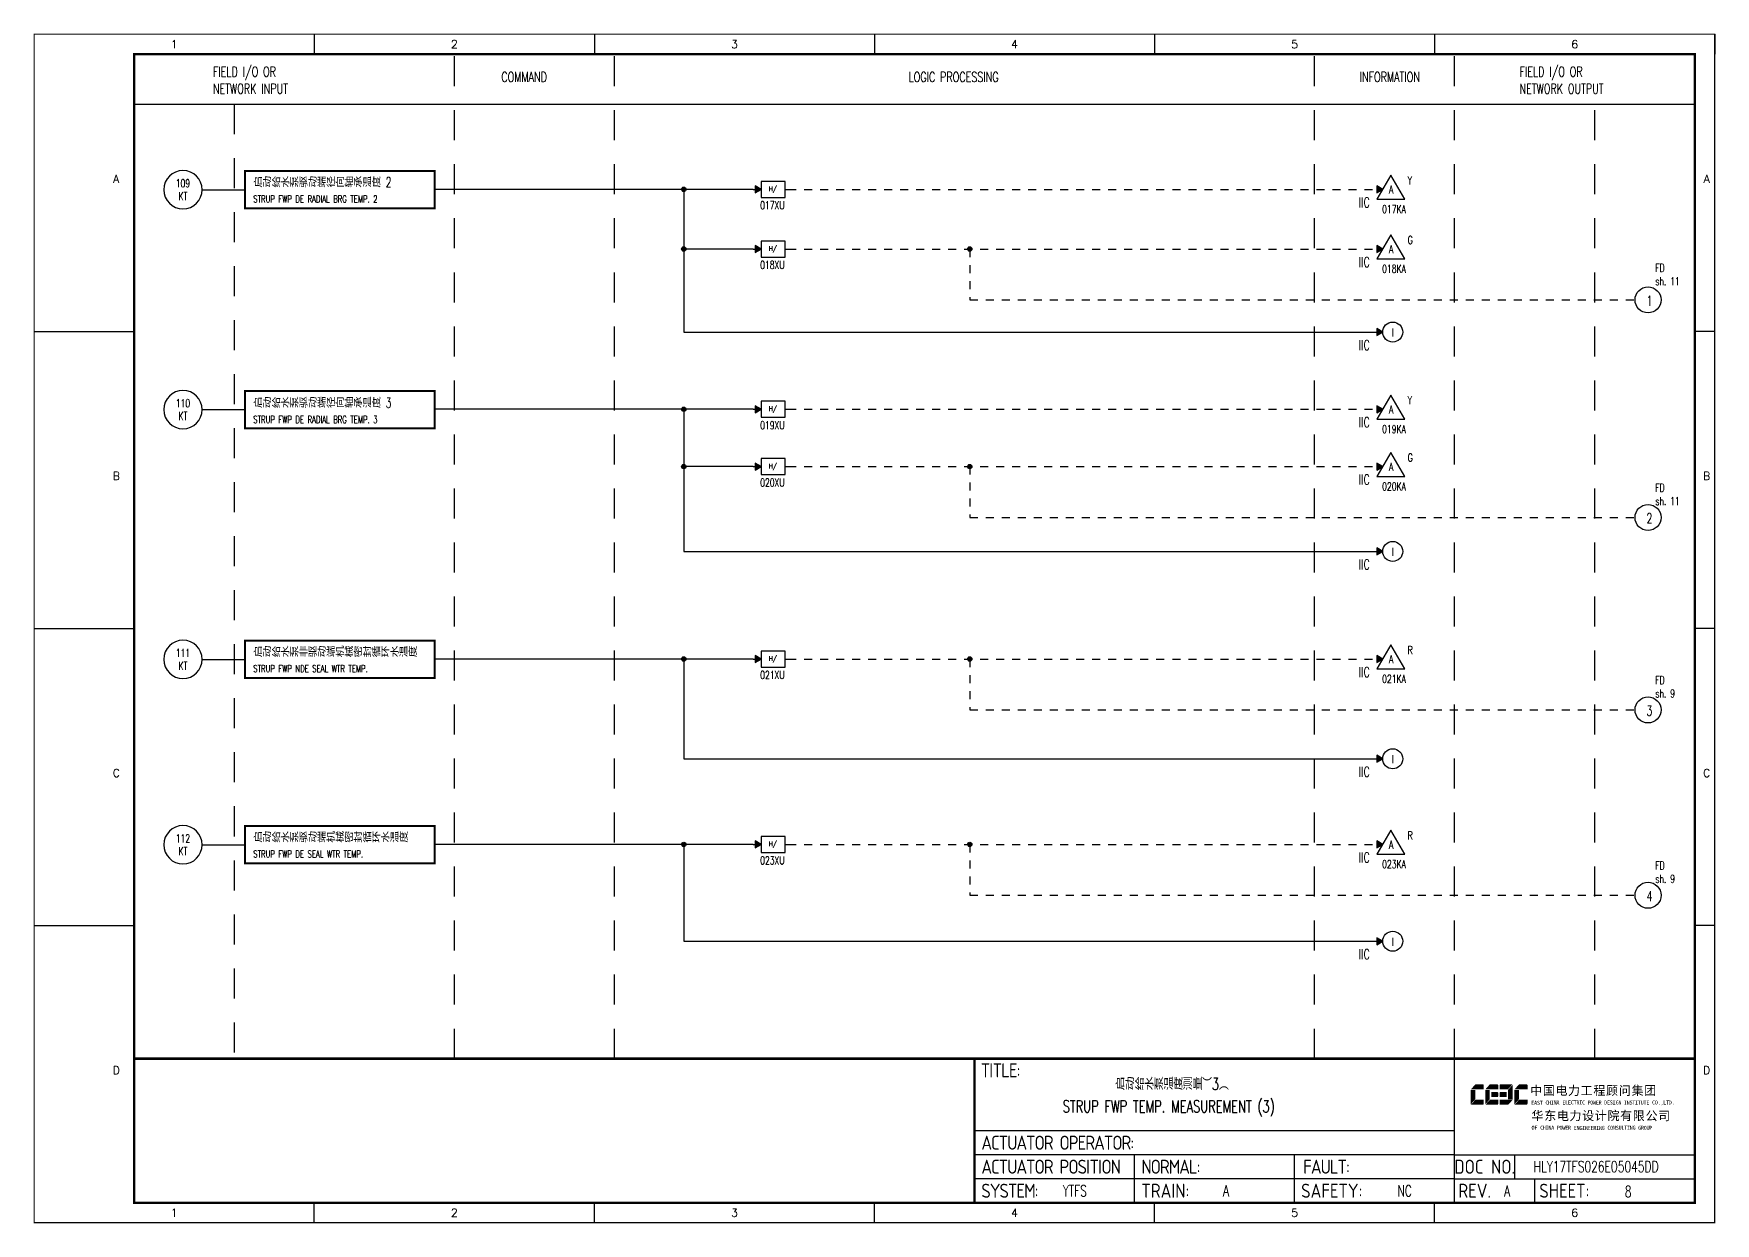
# Model space of a CAD drawing. Header units: millimetres. Extents: x 14388 to 19722, y -3447 to -1598.
# Drawn here: x 15503.7 to 15924, y -3044.4 to -2747.1 of the extents above; entities that cross this region are included whole.
import ezdxf
from ezdxf.enums import TextEntityAlignment as Align

# ---------------------------------------------------------------- set-up
doc = ezdxf.new("R2010")
doc.units = ezdxf.units.MM
for name, pattern in [('D2', [6, 2, -2, 2]), ('DASHED', [0.75, 0.5, -0.25]), ('JIS_02_0.7', [1.35, 0.75, -0.6])]:
    doc.linetypes.add(name, pattern=pattern)
for name, color, linetype in [('BLOCK', 7, 'Continuous'), ('BORDER', 1, 'Continuous'), ('INSTRUMENT', 4, 'Continuous'), ('MLINE', 6, 'Continuous'), ('TITLE', 1, 'Continuous'), ('TK', 7, 'Continuous'), ('图框_外框线', 7, 'Continuous'), ('图框_标题栏文字', 6, 'Continuous')]:
    doc.layers.add(name, color=color, linetype=linetype)
doc.styles.add('DANIEL', font='COMPLEX', dxfattribs={"width": 0.7, "bigfont": 'GVFS'})
doc.styles.add('ecepdi', font='simhei.ttf', dxfattribs={"width": 0.9})
doc.styles.get("Standard").update_dxf_attribs({"font": 'romans.shx', "width": 0.7, "bigfont": '@0hztxta.shx'})
doc.styles.add('工程字', font='gbenor.shx', dxfattribs={"bigfont": 'gbcbig.shx'})

# ---------------------------------------------------------------- blocks, each defined once
blk = doc.blocks.new('INS00')
at = {"layer": 'INSTRUMENT', "color": 0}
blk.add_lwpolyline([(6, 0, 1), (-6, 0, 1)], format="xyb", close=True, dxfattribs=at)
at = {"layer": 'INSTRUMENT', "flags": 1}
for tag, p in [('INSNAM', (0, 9)), ('INSDGN', (0, -9)), ('INSSUP', (0, -15)), ('INSTYP', (0, -12)), ('INSMAN', (0, -18)), ('INSREM', (0, -21))]:
    blk.add_attdef(tag, text='', height=3, dxfattribs=at).set_placement(p, align=Align.TOP_CENTER)
at = {"layer": 'INSTRUMENT', "width": 0.7}
for tag, p in [('INSHH', (6, 3.5)), ('INSL', (6, -3)), ('INSLL', (6, -6))]:
    blk.add_attdef(tag, p, '', height=2.5, dxfattribs=at)
for tag, p in [('INSIDE', (0, 2)), ('INSSYS', (0, -2))]:
    blk.add_attdef(tag, text='', height=2.5, dxfattribs=at).set_placement(p, align=Align.MIDDLE)
at = {"layer": 'INSTRUMENT', "linetype": 'DASHED', "width": 0.7}
blk.add_attdef('INSH', (6, 0.5), '', height=2.5, dxfattribs=at)
blk = doc.blocks.new('大于')
at = {"layer": 'BORDER'}
blk.add_hatch(color=256, dxfattribs=at).paths.add_polyline_path([(2178.99, 3748.47), (2177.49, 3749.34), (2177.49, 3747.6)])
for p, q in [((2176.99, 3748.47), (2178.99, 3748.47)), ((2184.99, 3748.47), (2186.99, 3748.47))]:
    blk.add_line(p, q, dxfattribs=at)
for points in [[(2178.99, 3748.47), (2177.49, 3749.34), (2177.49, 3747.6)], [(2184.99, 3750.47), (2178.99, 3750.47), (2178.99, 3746.47), (2184.99, 3746.47)]]:
    blk.add_lwpolyline(points, close=True, dxfattribs=at)
at = {"layer": 'BORDER', "style": 'DANIEL', "width": 0.8}
blk.add_text('H/', height=1.2, dxfattribs=at).set_placement((2181.94, 3748.51), align=Align.MIDDLE)
blk = doc.blocks.new('A$C1E0003F3')
h = blk.add_hatch(color=152)
edge = h.paths.add_edge_path()
edge.add_ellipse((5.15, 4.41), major_axis=(0, 0.211), ratio=0.769231, start_angle=-90, end_angle=0)
edge.add_line((5.15, 4.62), (3.22, 4.62))
edge.add_line((3.22, 4.62), (2.09, 3.35))
edge.add_line((2.09, 3.35), (5.32, 3.35))
edge.add_line((5.32, 3.35), (5.32, 4.41))
h.paths.add_polyline_path([(3.22, 3.23), (2.09, 3.23), (2.09, -0.36), (3.22, 0.91)])
edge = h.paths.add_edge_path()
edge.add_line((5.32, 0.81), (3.27, 0.81))
edge.add_line((3.27, 0.81), (2.13, -0.46))
edge.add_line((2.13, -0.46), (5.15, -0.46))
edge.add_ellipse((5.15, -0.25), major_axis=(0, 0.211), ratio=0.769231, start_angle=180, end_angle=270)
edge.add_line((5.32, -0.25), (5.32, 0.81))
h = blk.add_hatch(color=152)
edge = h.paths.add_edge_path()
edge.add_ellipse((8.78, 4.41), major_axis=(0, 0.211), ratio=0.769231, start_angle=-90, end_angle=0)
edge.add_line((8.78, 4.62), (6.84, 4.62))
edge.add_line((6.84, 4.62), (5.71, 3.35))
edge.add_line((5.71, 3.35), (8.94, 3.35))
edge.add_line((8.94, 3.35), (8.94, 4.41))
h.paths.add_polyline_path([(6.84, 3.23), (5.71, 3.23), (5.71, -0.36), (6.84, 0.91)])
edge = h.paths.add_edge_path()
edge.add_ellipse((8.78, 2.49), major_axis=(0, 0.211), ratio=0.769231, start_angle=-90, end_angle=0)
edge.add_line((8.78, 2.7), (7.22, 2.7))
edge.add_line((7.22, 2.7), (7.22, 1.44))
edge.add_line((7.22, 1.44), (8.78, 1.44))
edge.add_ellipse((8.78, 1.65), major_axis=(0, 0.211), ratio=0.769231, start_angle=180, end_angle=270)
edge.add_line((8.94, 1.65), (8.94, 2.49))
edge = h.paths.add_edge_path()
edge.add_line((8.94, 0.81), (6.89, 0.81))
edge.add_line((6.89, 0.81), (5.75, -0.46))
edge.add_line((5.75, -0.46), (8.78, -0.46))
edge.add_ellipse((8.78, -0.25), major_axis=(0, 0.211), ratio=0.769231, start_angle=180, end_angle=270)
edge.add_line((8.94, -0.25), (8.94, 0.81))
h = blk.add_hatch(color=1)
edge = h.paths.add_edge_path()
edge.add_line((12.48, 4.62), (9.46, 4.62))
edge.add_ellipse((9.46, 4.41), major_axis=(0, 0.211), ratio=0.769231, start_angle=0, end_angle=90)
edge.add_line((9.3, 4.41), (9.3, 3.35))
edge.add_line((9.3, 3.35), (11.35, 3.35))
edge.add_line((11.35, 3.35), (12.48, 4.62))
h.paths.add_polyline_path([(12.57, 4.56), (11.38, 3.23), (11.38, 0.93), (12.57, 0.93)])
edge = h.paths.add_edge_path()
edge.add_line((11.03, 2.7), (9.46, 2.7))
edge.add_ellipse((9.46, 2.49), major_axis=(0, 0.211), ratio=0.769231, start_angle=0, end_angle=90)
edge.add_line((9.3, 2.49), (9.3, 1.65))
edge.add_ellipse((9.46, 1.65), major_axis=(0, 0.211), ratio=0.769231, start_angle=90, end_angle=180)
edge.add_line((9.46, 1.44), (11.03, 1.44))
edge.add_line((11.03, 1.44), (11.03, 2.7))
h = blk.add_hatch(color=152)
edge = h.paths.add_edge_path()
edge.add_ellipse((16.11, 4.41), major_axis=(0, 0.211), ratio=0.769231, start_angle=-90, end_angle=0)
edge.add_line((16.11, 4.62), (14.14, 4.62))
edge.add_line((14.14, 4.62), (13, 3.35))
edge.add_line((13, 3.35), (16.27, 3.35))
edge.add_line((16.27, 3.35), (16.27, 4.41))
h.paths.add_polyline_path([(14.14, 3.23), (13, 3.23), (13, -0.36), (14.14, 0.91)])
edge = h.paths.add_edge_path()
edge.add_line((16.27, 0.81), (14.18, 0.81))
edge.add_line((14.18, 0.81), (13.04, -0.46))
edge.add_line((13.04, -0.46), (16.03, -0.46))
edge.add_ellipse((16.03, -0.15), major_axis=(0, 0.316), ratio=0.769231, start_angle=180, end_angle=270)
edge.add_line((16.27, -0.15), (16.27, 0.81))
h = blk.add_hatch(color=1)
edge = h.paths.add_edge_path()
edge.add_line((12.58, 0.79), (9.3, 0.79))
edge.add_line((9.3, 0.79), (9.3, -0.27))
edge.add_ellipse((9.46, -0.27), major_axis=(0, 0.211), ratio=0.769231, start_angle=90, end_angle=180)
edge.add_line((9.46, -0.48), (11.43, -0.48))
edge.add_line((11.43, -0.48), (12.58, 0.79))
at = {"layer": 'TITLE', "color": 7, "style": 'ecepdi'}
for s, p in [('中', (16.92, 1.94)), ('国', (20.09, 2)), ('电', (23.25, 1.99)), ('力', (26.39, 1.96)), ('程', (32.71, 1.98)), ('顾', (35.9, 1.98)), ('问', (39.09, 1.94)), ('集', (42.26, 1.98)), ('团', (45.42, 2.01)), ('工', (29.53, 1.95)), ('华', (17.24, -4.31)), ('东', (20.45, -4.29)), ('电', (23.62, -4.35)), ('力', (26.75, -4.32)), ('设', (29.92, -4.3)), ('计', (33.05, -4.31)), ('院', (36.26, -4.29)), ('有', (39.41, -4.29)), ('限', (42.57, -4.32)), ('公', (45.78, -4.38)), ('司', (48.91, -4.35))]:
    blk.add_text(s, height=2.2, dxfattribs=at).set_placement(p)
at = {"layer": 'TITLE', "color": 7, "style": 'ecepdi', "width": 0.975}
for s, p in [('E', (17.58, 0.02)), ('A', (18.29, 0.03)), ('S', (19, 0.03)), ('T', (19.7, 0.03)), ('C', (21.1, 0.09)), ('H', (21.77, 0.09)), ('I', (22.46, 0.09)), ('N', (23.17, 0.1)), ('A', (23.86, 0.1)), ('E', (25.35, 0.09)), ('L', (26.05, 0.11)), ('E', (26.76, 0.1)), ('C', (27.46, 0.12)), ('T', (28.18, 0.11)), ('R', (28.87, 0.1)), ('I', (29.57, 0.11)), ('C', (30.28, 0.1)), ('P', (31.64, 0.09)), ('O', (32.32, 0.08)), ('W', (33.03, 0.08)), ('E', (33.72, 0.08)), ('R', (34.42, 0.09)), ('D', (35.81, 0.1)), ('E', (36.52, 0.1)), ('S', (37.2, 0.1)), ('I', (37.91, 0.09)), ('G', (38.68, 0.11)), ('N', (39.38, 0.09)), ('I', (40.72, 0.07)), ('N', (41.43, 0.08)), ('S', (42.14, 0.08)), ('T', (42.83, 0.08)), ('I', (43.52, 0.09)), ('T', (44.22, 0.07)), ('U', (44.93, 0.07)), ('T', (45.63, 0.08)), ('E', (46.34, 0.09)), ('C', (47.76, 0.11)), ('O', (48.48, 0.1)), ('L', (50.56, 0.1)), ('T', (51.27, 0.1)), ('D', (51.96, 0.1)), ('.', (49.23, 0.1)), (',', (49.87, 0.1)), ('.', (52.72, 0.11)), ('O', (17.67, -6.18)), ('OF', (18.01, -6.2)), ('F', (18.37, -6.2)), ('C', (19.8, -6.19)), ('H', (20.47, -6.19)), ('I', (21.15, -6.19)), ('N', (21.87, -6.18)), ('A', (22.56, -6.18)), ('P', (23.98, -6.2)), ('O', (24.66, -6.21)), ('W', (25.36, -6.21)), ('E', (26.06, -6.21)), ('R', (26.75, -6.2)), ('E', (28.19, -6.24)), ('N', (28.91, -6.27)), ('G', (29.62, -6.26)), ('I', (30.32, -6.27)), ('N', (31.02, -6.27)), ('E', (31.7, -6.28)), ('E', (32.41, -6.27)), ('R', (33.1, -6.24)), ('I', (33.81, -6.24)), ('N', (34.51, -6.26)), ('G', (35.2, -6.24)), ('C', (36.61, -6.19)), ('O', (37.3, -6.21)), ('N', (38, -6.2)), ('S', (38.71, -6.21)), ('U', (39.41, -6.18)), ('L', (40.11, -6.18)), ('T', (40.81, -6.19)), ('I', (41.51, -6.21)), ('N', (42.2, -6.21)), ('G', (42.91, -6.17)), ('G', (44.29, -6.2)), ('R', (45, -6.21)), ('O', (45.69, -6.22)), ('U', (46.39, -6.2)), ('P', (47.1, -6.23))]:
    blk.add_text(s, height=1, dxfattribs=at).set_placement(p, align=Align.MIDDLE_CENTER)
blk = doc.blocks.new('A$C57484896')
for p, q in [((70, 297), (70, 292)), ((140, 297), (140, 292)), ((210, 297), (210, 292)), ((280, 297), (280, 292)), ((350, 297), (350, 292)), ((420, 297), (420, 292)), ((0, 222.75), (25, 222.75)), ((420, 222.75), (415, 222.75)), ((0, 148.5), (25, 148.5)), ((420, 148.5), (415, 148.5)), ((0, 74.25), (25, 74.25)), ((420, 74.25), (415, 74.25)), ((70, 0), (70, 5)), ((140, 0), (140, 5)), ((210, 0), (210, 5)), ((280, 0), (280, 5)), ((350, 0), (350, 5))]:
    blk.add_line(p, q)
at = {"layer": 'MLINE', "linetype": 'JIS_02_0.7', "ltscale": 10}
for p, q in [((105, 41), (105, 292)), ((145, 41), (145, 292)), ((320, 41), (320, 292)), ((355, 41), (355, 292)), ((50, 279.56), (50, 41)), ((390, 41), (390, 279.56))]:
    blk.add_line(p, q, dxfattribs=at)
at = {"layer": 'MLINE'}
blk.add_line((25, 279.56), (415, 279.56), dxfattribs=at)
at = {"layer": '图框_外框线'}
for p, q in [((355, 5), (355, 41)), ((355, 23), (235, 23)), ((355, 17), (235, 17)), ((275, 11), (275, 17)), ((315, 11), (315, 17)), ((355, 17), (415, 17)), ((370, 11), (370, 17)), ((355, 11), (235, 11)), ((355, 11), (235, 11)), ((275, 5), (275, 11)), ((315, 5), (315, 11)), ((355, 11), (415, 11)), ((375, 5), (375, 11))]:
    blk.add_line(p, q, dxfattribs=at)
for points, const_width in [([(0, 0), (420, 0), (420, 297), (0, 297)], 0.3), ([(25, 5), (415, 5), (415, 292), (25, 292)], 0.6)]:
    blk.add_lwpolyline(points, close=True, dxfattribs=dict(at, const_width=const_width))
at = {"layer": '图框_外框线', "const_width": 0.6}
blk.add_lwpolyline([(235, 41), (25, 41)], dxfattribs=at)
at = {"layer": '图框_外框线'}
blk.add_lwpolyline([(415, 41, 0.6, 0.6, 0), (235, 41, 0.6, 0.6, 0), (235, 5, 0, 0, 0)], format="xyseb", dxfattribs=at)
blk.add_blockref('A$C1E0003F3', (356.94, 29.95))
at = {"layer": 'MLINE', "char_height": 2.5, "width": 31.8959, "attachment_point": 1}
for s, insert in [('FIELD I/O OR', (44.67, 288.89)), ('COMMAND', (116.74, 287.58)), ('LOGIC PROCESSING', (218.52, 287.58)), ('INFORMATION', (331.25, 287.58)), ('FIELD I/O OR', (371.22, 288.89)), ('NETWORK INPUT', (44.67, 284.64)), ('NETWORK OUTPUT', (371.22, 284.64))]:
    blk.add_mtext(s, dxfattribs=dict(at, insert=insert))
at = {"layer": 'TK', "color": 3}
for s, p in [('1', (35, 294.5)), ('2', (105, 294.5)), ('3', (175, 294.5)), ('4', (245, 294.5)), ('5', (315, 294.5)), ('6', (385, 294.5)), ('1', (35, 2.5)), ('2', (105, 2.5)), ('3', (175, 2.5)), ('4', (245, 2.5)), ('5', (315, 2.5)), ('6', (385, 2.5))]:
    blk.add_text(s, height=2, dxfattribs=at).set_placement(p, align=Align.MIDDLE)
for s, p in [('A', (20.5, 259.88)), ('A', (418, 259.88)), ('B', (20.5, 185.62)), ('B', (418, 185.62)), ('C', (20.5, 111.38)), ('C', (418, 111.38)), ('D', (20.5, 37.12)), ('D', (418, 37.12))]:
    blk.add_text(s, height=2, dxfattribs=at).set_placement(p, align=Align.CENTER)
at = {"layer": '图框_标题栏文字', "char_height": 3.5, "style": '工程字'}
for s, insert, width, attachment_point in [('{\\T0.9; TITLE:}', (234.86, 38.09), 14.2249, 4), ('{\\T0.9; ACTUATOR OPERATOR:}', (235, 20), 40, 4), ('{\\T0.9; ACTUATOR POSITION}', (235, 14), 45, 4), ('{\\T0.9; NORMAL:}', (275, 14), 18.2557, 4), ('{\\T0.9; FAULT:}', (315.44, 14), 15, 4), ('DOC NO.', (362.5, 14), 15, 5), ('{\\T0.9; SYSTEM:}', (235, 8), 17.9526, 4), ('{\\T0.9; }TRAIN: ', (275, 8), 17.6638, 4), ('SAFETY:', (324.3, 8), 22.3993, 5), ('REV.', (360, 8), 10, 5), ('SHEET:', (382.42, 8), 20, 5)]:
    blk.add_mtext(s, dxfattribs=dict(at, insert=insert, width=width, attachment_point=attachment_point))

msp = doc.modelspace()

# ---------------------------------------------------------------- hatches: boundary and pattern name
h = msp.add_hatch(color=256)
edge = h.paths.add_edge_path()
edge.add_arc((15666.15, -2786.01), 0.55, 0, 360)
for points in [[(15840.83, -2786.01), (15839.33, -2785.14), (15839.33, -2786.87)], [(15840.83, -2800.92), (15839.33, -2800.05), (15839.33, -2801.78)], [(15840.83, -2821.67), (15839.33, -2820.8), (15839.33, -2822.53)], [(15840.83, -2840.96), (15839.33, -2840.09), (15839.33, -2841.82)], [(15840.83, -2855.29), (15839.33, -2854.42), (15839.33, -2856.16)], [(15840.83, -2876.49), (15839.33, -2875.62), (15839.33, -2877.36)], [(15840.83, -2903.38), (15839.33, -2902.51), (15839.33, -2904.24)], [(15840.83, -2928.3), (15839.33, -2927.43), (15839.33, -2929.17)], [(15840.83, -2949.7), (15839.33, -2948.83), (15839.33, -2950.56)], [(15840.83, -2973.89), (15839.33, -2973.02), (15839.33, -2974.76)]]:
    msp.add_hatch(color=256).paths.add_polyline_path(points)
h = msp.add_hatch(color=256)
edge = h.paths.add_edge_path()
edge.add_arc((15666.15, -2800.92), 0.55, 0, 360)
h = msp.add_hatch(color=256)
edge = h.paths.add_edge_path()
edge.add_arc((15737.62, -2800.92), 0.55, 0, 360)
h = msp.add_hatch(color=256)
edge = h.paths.add_edge_path()
edge.add_arc((15666.15, -2840.96), 0.55, 0, 360)
h = msp.add_hatch(color=256)
edge = h.paths.add_edge_path()
edge.add_arc((15666.15, -2855.29), 0.55, 0, 360)
h = msp.add_hatch(color=256)
edge = h.paths.add_edge_path()
edge.add_arc((15737.62, -2855.29), 0.55, 0, 360)
h = msp.add_hatch(color=256)
edge = h.paths.add_edge_path()
edge.add_arc((15666.15, -2903.38), 0.55, 0, 360)
h = msp.add_hatch(color=256)
edge = h.paths.add_edge_path()
edge.add_arc((15737.62, -2903.38), 0.55, 0, 360)
h = msp.add_hatch(color=256)
edge = h.paths.add_edge_path()
edge.add_arc((15666.15, -2949.7), 0.55, 0, 360)
h = msp.add_hatch(color=256)
edge = h.paths.add_edge_path()
edge.add_arc((15737.62, -2949.7), 0.55, 0, 360)

# ---------------------------------------------------------------- linework, layer by layer
for p, q in [((15603.89, -2790.77), (15603.89, -2781.43)), ((15545.78, -2786.1), (15556.49, -2786.1)), ((15683.45, -2786.01), (15603.89, -2786.01)), ((15666.15, -2786.01), (15666.15, -2821.67)), ((15603.89, -2790.77), (15556.49, -2790.77)), ((15683.45, -2800.92), (15666.15, -2800.92)), ((15666.15, -2821.67), (15840.83, -2821.67)), ((15603.89, -2845.72), (15603.89, -2836.38)), ((15545.78, -2841.05), (15556.49, -2841.05)), ((15683.45, -2840.96), (15603.89, -2840.96)), ((15666.15, -2840.96), (15666.15, -2876.49)), ((15603.89, -2845.72), (15556.49, -2845.72)), ((15683.45, -2855.29), (15666.15, -2855.29)), ((15666.15, -2876.49), (15840.83, -2876.49)), ((15603.89, -2908.14), (15603.89, -2898.8)), ((15545.78, -2903.47), (15556.49, -2903.47)), ((15683.45, -2903.38), (15603.89, -2903.38)), ((15666.15, -2903.38), (15666.15, -2928.3)), ((15603.89, -2908.14), (15556.49, -2908.14)), ((15666.15, -2928.3), (15840.83, -2928.3)), ((15603.89, -2954.46), (15603.89, -2945.12)), ((15545.78, -2949.79), (15556.49, -2949.79)), ((15683.45, -2949.7), (15603.89, -2949.7)), ((15666.15, -2949.7), (15666.15, -2973.89)), ((15603.89, -2954.46), (15556.49, -2954.46)), ((15666.15, -2973.89), (15840.83, -2973.89))]:
    msp.add_line(p, q)
at = {"linetype": 'D2'}
for p, q in [((15692.25, -2786.01), (15840.83, -2786.01)), ((15692.25, -2800.92), (15840.83, -2800.92)), ((15737.62, -2800.92), (15737.62, -2813.64)), ((15737.62, -2813.64), (15903.89, -2813.64)), ((15692.25, -2840.96), (15840.83, -2840.96)), ((15692.25, -2855.29), (15840.83, -2855.29)), ((15737.62, -2855.29), (15737.62, -2868.01)), ((15737.62, -2868.01), (15903.89, -2868.01)), ((15692.25, -2903.38), (15840.83, -2903.38)), ((15737.62, -2903.38), (15737.62, -2916.1)), ((15737.62, -2916.1), (15903.89, -2916.1)), ((15692.25, -2949.7), (15840.83, -2949.7)), ((15737.62, -2949.7), (15737.62, -2962.42)), ((15737.62, -2962.42), (15903.89, -2962.42))]:
    msp.add_line(p, q, dxfattribs=at)
at = {"const_width": 0.5}
for points in [[(15556.49, -2781.43), (15603.89, -2781.43), (15603.89, -2790.77), (15556.49, -2790.77), (15556.49, -2781.43)], [(15556.49, -2836.38), (15603.89, -2836.38), (15603.89, -2845.72), (15556.49, -2845.72), (15556.49, -2836.38)], [(15556.49, -2898.8), (15603.89, -2898.8), (15603.89, -2908.14), (15556.49, -2908.14), (15556.49, -2898.8)], [(15556.49, -2945.12), (15603.89, -2945.12), (15603.89, -2954.46), (15556.49, -2954.46), (15556.49, -2945.12)]]:
    msp.add_lwpolyline(points, dxfattribs=at)
for points in [[(15840.83, -2786.01), (15839.33, -2785.14), (15839.33, -2786.87)], [(15840.83, -2800.92), (15839.33, -2800.05), (15839.33, -2801.78)], [(15840.83, -2821.67), (15839.33, -2820.8), (15839.33, -2822.53)], [(15840.83, -2840.96), (15839.33, -2840.09), (15839.33, -2841.82)], [(15840.83, -2855.29), (15839.33, -2854.42), (15839.33, -2856.16)], [(15840.83, -2876.49), (15839.33, -2875.62), (15839.33, -2877.36)], [(15840.83, -2903.38), (15839.33, -2902.51), (15839.33, -2904.24)], [(15840.83, -2928.3), (15839.33, -2927.43), (15839.33, -2929.17)], [(15840.83, -2949.7), (15839.33, -2948.83), (15839.33, -2950.56)], [(15840.83, -2973.89), (15839.33, -2973.02), (15839.33, -2974.76)]]:
    msp.add_lwpolyline(points, close=True)
at = {"color": 1}
for points in [[(15846.32, -2788.46), (15842.85, -2782.46), (15839.39, -2788.46)], [(15846.32, -2803.37), (15842.85, -2797.37), (15839.39, -2803.37)], [(15846.32, -2843.41), (15842.85, -2837.41), (15839.39, -2843.41)], [(15846.32, -2857.74), (15842.85, -2851.74), (15839.39, -2857.74)], [(15846.32, -2905.83), (15842.85, -2899.83), (15839.39, -2905.83)], [(15846.32, -2952.15), (15842.85, -2946.15), (15839.39, -2952.15)]]:
    msp.add_lwpolyline(points, close=True, dxfattribs=at)
for centre, radius in [((15666.15, -2786.01), 0.55), ((15666.15, -2800.92), 0.55), ((15737.62, -2800.92), 0.55), ((15907.14, -2813.64), 3.25), ((15843.33, -2821.67), 2.5), ((15666.15, -2840.96), 0.55), ((15666.15, -2855.29), 0.55), ((15737.62, -2855.29), 0.55), ((15907.14, -2868.01), 3.25), ((15843.33, -2876.49), 2.5), ((15666.15, -2903.38), 0.55), ((15737.62, -2903.38), 0.55), ((15907.14, -2916.1), 3.25), ((15843.33, -2928.31), 2.5), ((15666.15, -2949.7), 0.55), ((15737.62, -2949.7), 0.55), ((15907.14, -2962.42), 3.25), ((15843.33, -2973.9), 2.5)]:
    msp.add_circle(centre, radius)

# ---------------------------------------------------------------- block references
for name, p in [('A$C57484896', (15503.81, -3044.25)), ('大于', (13506.46, -6534.48)), ('大于', (13506.46, -6549.39)), ('大于', (13506.46, -6589.43)), ('大于', (13506.46, -6603.76)), ('大于', (13506.46, -6651.85)), ('大于', (13506.46, -6698.17))]:
    msp.add_blockref(name, p)
at = {"layer": 'MLINE', "xscale": 0.7999999999992724, "yscale": 0.7999999999992724, "zscale": 0.8}
for p, values in [((15540.98, -2786.1), {'INSIDE': '109', 'INSSYS': 'KT'}), ((15540.98, -2841.05), {'INSIDE': '110', 'INSSYS': 'KT'}), ((15540.98, -2903.47), {'INSIDE': '111', 'INSSYS': 'KT'}), ((15540.98, -2949.79), {'INSIDE': '112', 'INSSYS': 'KT'})]:
    msp.add_blockref('INS00', p, dxfattribs=at).add_auto_attribs(values)

# ---------------------------------------------------------------- texts
at = {"color": 1, "width": 0.7}
for p in [(15842.94, -2787.08), (15842.94, -2801.99), (15842.94, -2842.03), (15842.94, -2856.37), (15842.94, -2904.45), (15842.94, -2950.77)]:
    msp.add_text('A', height=2, dxfattribs=at).set_placement(p, align=Align.CENTER)
at = {"width": 0.7}
for p in [(15843.37, -2822.8), (15843.37, -2877.62), (15843.37, -2929.44), (15843.37, -2975.03)]:
    msp.add_text('I', height=2, dxfattribs=at).set_placement(p, align=Align.CENTER)
at = {"attachment_point": 1}
for s, insert, char_height, width in [('启动给水泵驱动端径向轴承温度 2', (15558.56, -2782.99), 2.5, 73.0067), ('Y', (15847.07, -2782.76), 2, 73.0067), ('STRUP FWP DE RADIAL BRG TEMP. 2', (15558.56, -2787.51), 1.8, 73.0067), ('IIC', (15834.83, -2788.01), 2.5, 4.5039), ('017KA', (15840.68, -2789.97), 2, 73.0067), ('G', (15847.07, -2797.67), 2, 73.0067), ('IIC', (15834.83, -2802.92), 2.5, 4.5039), ('018KA', (15840.68, -2804.88), 2, 73.0067), ('1', (15906.74, -2812.59), 2.5, 73.0067), ('IIC', (15834.83, -2823.67), 2.5, 4.5039), ('启动给水泵驱动端径向轴承温度 3', (15558.56, -2838.11), 2.5, 73.0067), ('Y', (15847.07, -2837.71), 2, 73.0067), ('STRUP FWP DE RADIAL BRG TEMP. 3', (15558.56, -2842.63), 1.8, 73.0067), ('IIC', (15834.83, -2842.96), 2.5, 4.5039), ('019KA', (15840.68, -2844.92), 2, 73.0067), ('G', (15847.07, -2852.05), 2, 73.0067), ('IIC', (15834.83, -2857.29), 2.5, 4.5039), ('020KA', (15840.68, -2859.25), 2, 73.0067), ('2', (15906.74, -2866.96), 2.5, 73.0067), ('IIC', (15834.83, -2878.49), 2.5, 4.5039), ('启动给水泵非驱动端机械密封循环水温度', (15558.56, -2900.36), 2.5, 73.0067), ('R', (15847.07, -2900.13), 2, 73.0067), ('STRUP FWP NDE SEAL WTR TEMP.', (15558.56, -2904.88), 1.8, 73.0067), ('IIC', (15834.83, -2905.38), 2.5, 4.5039), ('021KA', (15840.68, -2907.34), 2, 73.0067), ('3', (15906.74, -2915.05), 2.5, 73.0067), ('IIC', (15834.83, -2930.31), 2.5, 4.5039), ('启动给水泵驱动端机械密封循环水温度', (15558.56, -2946.68), 2.5, 73.0067), ('R', (15847.07, -2946.45), 2, 73.0067), ('STRUP FWP DE SEAL WTR TEMP.', (15558.56, -2951.2), 1.8, 73.0067), ('IIC', (15834.83, -2951.7), 2.5, 4.5039), ('023KA', (15840.68, -2953.66), 2, 73.0067), ('4', (15906.74, -2961.37), 2.5, 73.0067), ('IIC', (15834.83, -2975.9), 2.5, 4.5039), ('启动给水泵温度测量（3）', (15773.98, -3008.07), 3, 57.1272), ('STRUP FWP TEMP. MEASUREMENT (3)', (15760.84, -3013.66), 3, 84.237), ('YTFS', (15760.85, -3034.86), 2.8, 8.5983), ('A', (15800.91, -3034.86), 2.8, 8.5983), ('NC', (15844.49, -3034.86), 2.8, 8.5983), ('A', (15871.19, -3034.93), 2.8, 8.5983)]:
    msp.add_mtext(s, dxfattribs=dict(at, insert=insert, char_height=char_height, width=width))
at = {"color": 1, "char_height": 2, "width": 73.0067, "attachment_point": 1}
for s, insert in [('FD\\Psh. 11', (15908.96, -2804.65)), ('FD \\Psh. 11', (15908.96, -2859.56)), ('FD \\Psh. 9', (15908.96, -2907.65)), ('FD \\Psh. 9', (15908.96, -2953.97))]:
    msp.add_mtext(s, dxfattribs=dict(at, insert=insert))
at = {"width": 0.7}
for tag, p, s in [('HLY17TFS026E05045DD', (15878.55, -3031.63), ''), ('8', (15901.31, -3037.86), '1')]:
    msp.add_attdef(tag, p, s, height=2.8, dxfattribs=at)
at = {"layer": 'BLOCK', "width": 0.7}
for s, p in [('017XU', (15688.3, -2790)), ('018XU', (15688.3, -2804.91)), ('019XU', (15688.3, -2844.95)), ('020XU', (15688.3, -2859.28)), ('021XU', (15688.3, -2907.37)), ('023XU', (15688.3, -2953.69))]:
    msp.add_text(s, height=2, dxfattribs=at).set_placement(p, align=Align.MIDDLE)

doc.saveas('drawing.dxf')
